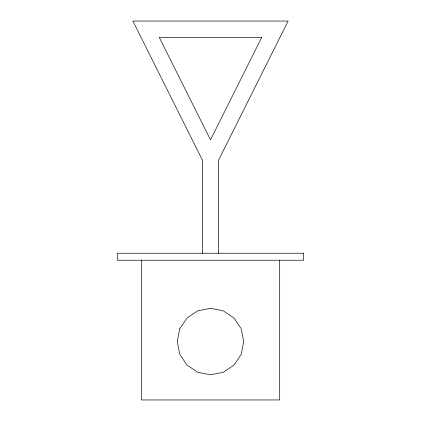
<?xml version="1.0" encoding="UTF-8"?>
<svg xmlns="http://www.w3.org/2000/svg" width="421" height="421" viewBox="0 0 421 421"><rect width="100%" height="100%" fill="white"/><g stroke="black" fill="none" stroke-linecap="round" stroke-linejoin="round"><path stroke-width="0.63" d="M279.697 260.22L279.697 399.95L141.303 399.95L141.303 260.22M218.652 253.684L218.652 160.001L288.122 21.05L132.878 21.05L202.348 160.001L202.348 253.684M179.767 328.817L177.23 341.547L179.767 354.277L186.977 365.07L197.77 372.28L210.5 374.816L223.23 372.28L234.023 365.07L241.233 354.277L243.77 341.547L241.233 328.817L234.023 318.023L223.23 310.814L210.5 308.283L197.77 310.814L186.977 318.023L179.767 328.817M261.751 37.348L210.5 139.851L159.249 37.348L261.751 37.348M303.636 253.237L117.364 253.237L117.364 260.22L303.636 260.22L303.636 253.237"/></g></svg>
